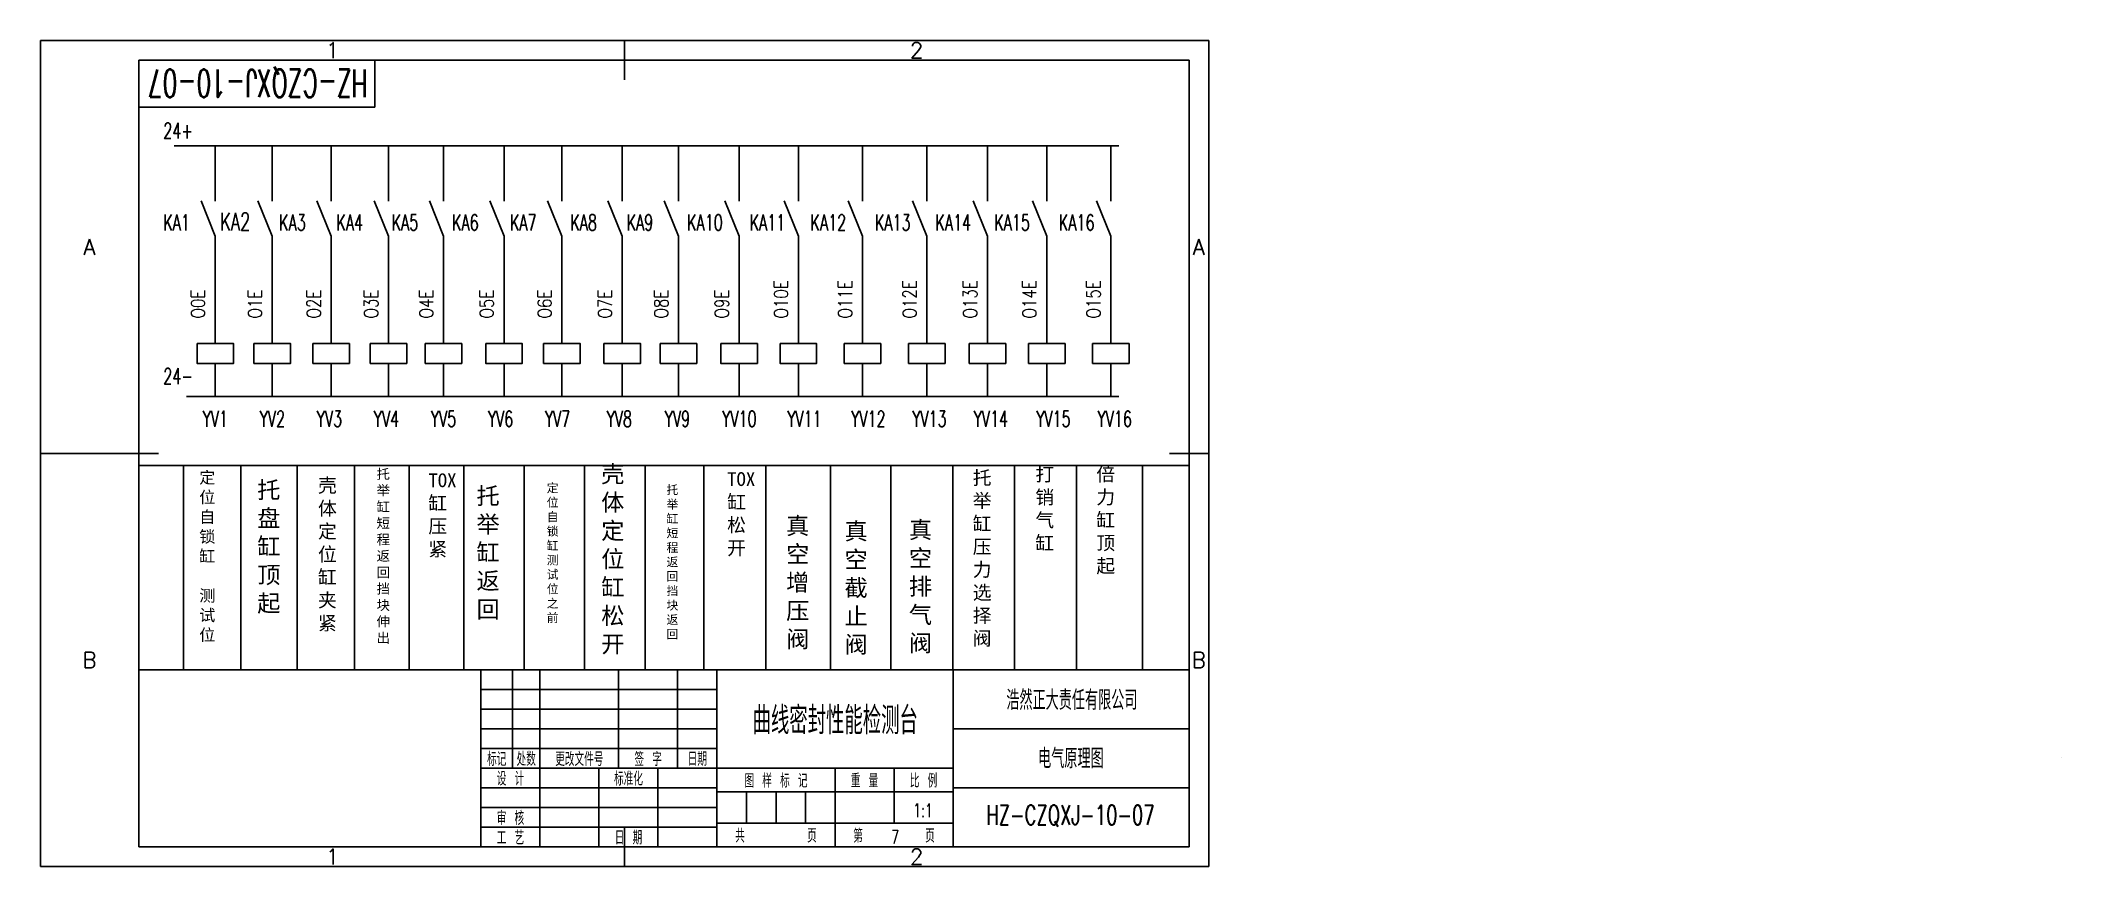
# Model space of a CAD drawing. Header units: millimetres. Extents: x -25 to 489, y -5 to 205.
import ezdxf
from ezdxf.enums import TextEntityAlignment as Align

# ---------------------------------------------------------------- set-up
doc = ezdxf.new("R2010")
doc.units = ezdxf.units.MM
doc.header["$LTSCALE"] = 10
for name, color, linetype in [('1轮廓实线层', 7, 'Continuous'), ('2', 92, 'Continuous'), ('2细线层', 4, 'Continuous'), ('6文字层', 3, 'Continuous'), ('图框层', 7, 'Continuous')]:
    doc.layers.add(name, color=color, linetype=linetype)
doc.styles.add('PC_TEXTSTYLE', font='txt.shx', dxfattribs={"width": 0.8, "bigfont": 'hzfs.shx'})

# ---------------------------------------------------------------- blocks, each defined once
blk = doc.blocks.new('PC_TITLE_BLOCK')
at = {"layer": '1轮廓实线层'}
for p, q in [((0, 45), (-180, 45)), ((-180, 0), (-180, 45)), ((-172, 20), (-172, 45)), ((-165, 20), (-165, 45)), ((-145, 20), (-145, 45)), ((-130, 20), (-130, 45)), ((-120, 0), (-120, 45)), ((-60, 30), (0, 30)), ((-180, 20), (-60, 20)), ((-165, 0), (-165, 20)), ((-150, 0), (-150, 20)), ((-135, 0), (-135, 20)), ((-60, 15), (0, 15)), ((-180, 0), (0, 0))]:
    blk.add_line(p, q, dxfattribs=at)
at = {"layer": '1轮廓实线层', "color": 7}
for p, q in [((-60, 0), (-60, 45)), ((-180, 25), (-120, 25))]:
    blk.add_line(p, q, dxfattribs=at)
at = {"layer": '2细线层'}
for p, q in [((-180, 40), (-120, 40)), ((-180, 35), (-120, 35)), ((-180, 30), (-120, 30)), ((-90, 0), (-90, 20)), ((-75, 6), (-75, 20)), ((-180, 15), (-120, 15)), ((-120, 14), (-60, 14)), ((-112.5, 6), (-112.5, 14)), ((-105, 6), (-105, 14)), ((-97.5, 6), (-97.5, 14)), ((-180, 10), (-120, 10)), ((-120, 6), (-60, 6)), ((-180, 5), (-120, 5))]:
    blk.add_line(p, q, dxfattribs=at)
at = {"layer": '图框层'}
blk.add_line((0, 0), (0, 45), dxfattribs=at)
at = {"layer": '6文字层', "style": 'PC_TEXTSTYLE', "width": 0.667}
for s, p in [('标记', (-176, 22.5)), ('处数', (-168.5, 22.5)), (' 更改文件号 ', (-155, 22.5)), (' 签 字 ', (-137.5, 22.5)), (' 日期 ', (-125, 22.5)), (' 设 计 ', (-172.5, 17.51)), (' 标准化 ', (-142.5, 17.51)), (' 图 样 标 记 ', (-105, 17)), (' 重 量 ', (-82.5, 17)), (' 比 例 ', (-67.5, 17)), (' 审 核 ', (-172.5, 7.5)), (' 工 艺 ', (-172.5, 2.5)), (' 日 期 ', (-142.5, 2.5)), ('共       页', (-105, 3)), ('第       页', (-75, 3))]:
    blk.add_text(s, height=3.5, dxfattribs=at).set_placement(p, align=Align.MIDDLE)
at = {"layer": '6文字层', "style": 'PC_TEXTSTYLE', "flags": 8}
for tag, height, width, p, p2 in [('产品名称或材料标记', 7, 0.675771, (-113.46, 28.64), (-66.42, 28.64)), ('企业名称', 5, 2.215212, (-54.29, 34.82), (-5.27, 34.82)), ('图样名称', 5, 2.237588, (-54.79, 19.98), (-5.27, 19.98)), ('标准化', 3.5, 1.137204, (-133.83, 15.37), (-120.75, 15.37)), ('重量', 3.5, 1.550325, (-88.46, 7.54), (-76.55, 7.54)), ('比例', 3.5, 1.526185, (-73.35, 7.54), (-61.93, 7.54)), ('图样代号', 5, 2.240461, (-54.79, 5.63), (-5.52, 5.63)), ('审核', 3.5, 1.738738, (-163.99, 5.37), (-150.63, 5.37)), ('工艺', 3.5, 1.786989, (-164.21, 0.37), (-150.89, 0.37)), ('日期', 3.5, 1.717904, (-133.83, 0.37), (-120.75, 0.37)), ('共几页', 3.5, 0.619588, (-108.07, 0.63), (-101.05, 0.63))]:
    blk.add_attdef(tag, text='', height=height, dxfattribs=dict(at, width=width)).set_placement(p, p2, align=Align.FIT)
at = {"layer": '6文字层', "style": 'PC_TEXTSTYLE', "width": 3.962018, "flags": 8}
blk.add_attdef('设计', text='', height=3.5, rotation=358.4644, dxfattribs=at).set_placement((-164.23, 15.37), (-150.37, 15), align=Align.FIT)
at = {"layer": '6文字层', "color": 3, "style": 'PC_TEXTSTYLE', "width": 0.628057, "flags": 8}
blk.add_attdef('第几页', text='', height=3.5, dxfattribs=at).set_placement((-78.29, 0.75), (-71.16, 0.75), align=Align.FIT)
at = {"layer": '6文字层', "ltscale": 10, "style": 'PC_TEXTSTYLE', "flags": 1}
blk.add_attdef('图纸张数', (-58.68, -0.49), '', height=2.5, dxfattribs=at)
blk = doc.blocks.new('PC_TYDH_BLOCK')
at = {"layer": '2细线层', "linetype": 'Continuous'}
for p in [(60, 0), (0, -12)]:
    blk.add_line(p, (60, -12), dxfattribs=at)
at = {"layer": '6文字层', "style": 'PC_TEXTSTYLE', "width": 1.815486}
blk.add_attdef('图样代号', text='', height=7, rotation=180, dxfattribs=at).set_placement((58.24, -2.4), (2.35, -2.4), align=Align.FIT)

msp = doc.modelspace()

# ---------------------------------------------------------------- linework, layer by layer
at = {"layer": '1轮廓实线层'}
for p, q in [((123.5, 205), (123.5, 195)), ((0, 0), (0, 200)), ((267, 200), (0, 200)), ((267, 200), (267, 0)), ((9, 178.17), (249.15, 178.17)), ((19.45, 178.17), (19.45, 164.13)), ((33.93, 178.17), (33.93, 164.13)), ((48.9, 178.17), (48.9, 164.13)), ((63.47, 178.17), (63.47, 164.13)), ((77.49, 178.17), (77.49, 164.13)), ((92.86, 178.17), (92.86, 164.13)), ((107.57, 178.17), (107.57, 164.13)), ((122.91, 178.17), (122.91, 164.13)), ((137.22, 178.17), (137.22, 164.13)), ((152.61, 178.17), (152.61, 164.13)), ((167.69, 178.17), (167.69, 164.13)), ((183.98, 178.17), (183.98, 164.13)), ((200.35, 178.17), (200.35, 164.13)), ((215.75, 178.17), (215.75, 164.13)), ((230.83, 178.17), (230.83, 164.13)), ((247.12, 178.17), (247.12, 164.13)), ((19.45, 155.27), (15.83, 164.22)), ((33.93, 155.27), (30.31, 164.22)), ((48.9, 155.27), (45.28, 164.22)), ((63.47, 155.27), (59.85, 164.22)), ((77.49, 155.27), (73.87, 164.22)), ((92.86, 155.27), (89.24, 164.22)), ((107.57, 155.27), (103.95, 164.22)), ((122.91, 155.27), (119.29, 164.22)), ((137.22, 155.27), (133.59, 164.22)), ((152.61, 155.27), (148.99, 164.22)), ((167.69, 155.27), (164.07, 164.22)), ((183.98, 155.27), (180.36, 164.22)), ((200.35, 155.27), (196.73, 164.22)), ((215.75, 155.27), (212.13, 164.22)), ((230.83, 155.27), (227.2, 164.22)), ((247.12, 155.27), (243.5, 164.22)), ((19.45, 155.27), (19.45, 127.94)), ((33.93, 155.27), (33.93, 127.94)), ((48.9, 155.27), (48.9, 127.94)), ((63.47, 155.27), (63.47, 127.94)), ((77.49, 155.27), (77.49, 127.94)), ((92.86, 155.27), (92.86, 127.94)), ((107.57, 155.27), (107.57, 127.94)), ((122.91, 155.27), (122.91, 127.94)), ((137.22, 155.27), (137.22, 127.94)), ((152.61, 155.27), (152.61, 127.94)), ((167.69, 155.27), (167.69, 127.94)), ((183.98, 155.27), (183.98, 127.94)), ((200.35, 155.27), (200.35, 127.94)), ((215.75, 155.27), (215.75, 127.94)), ((230.83, 155.27), (230.85, 127.94)), ((247.12, 155.27), (247.12, 127.94)), ((19.45, 122.88), (19.45, 114.47)), ((33.93, 122.88), (33.93, 114.47)), ((48.9, 122.88), (48.9, 114.47)), ((63.47, 122.88), (63.47, 114.47)), ((77.49, 122.88), (77.49, 114.47)), ((92.86, 122.88), (92.86, 114.47)), ((107.57, 122.88), (107.57, 114.47)), ((122.91, 122.88), (122.91, 114.47)), ((137.22, 122.88), (137.22, 114.47)), ((152.61, 122.88), (152.61, 114.47)), ((167.69, 122.88), (167.69, 114.47)), ((183.98, 122.88), (183.98, 114.47)), ((200.35, 122.88), (200.35, 114.47)), ((215.75, 122.88), (215.75, 114.47)), ((230.85, 122.88), (230.83, 114.47)), ((247.12, 122.88), (247.12, 114.47)), ((12.17, 114.47), (249.15, 114.47)), ((-25, 100), (5, 100)), ((272, 100), (262, 100)), ((0, 0), (267, 0)), ((123.5, -5), (123.5, 5))]:
    msp.add_line(p, q, dxfattribs=at)
for points in [[(14.81, 127.94), (24.1, 127.94), (24.1, 122.88), (14.81, 122.88)], [(29.29, 127.94), (38.58, 127.94), (38.58, 122.88), (29.29, 122.88)], [(44.26, 127.94), (53.55, 127.94), (53.55, 122.88), (44.26, 122.88)], [(58.83, 127.94), (68.11, 127.94), (68.11, 122.88), (58.83, 122.88)], [(72.85, 127.94), (82.13, 127.94), (82.13, 122.88), (72.85, 122.88)], [(88.22, 127.94), (97.51, 127.94), (97.51, 122.88), (88.22, 122.88)], [(102.93, 127.94), (112.22, 127.94), (112.22, 122.88), (102.93, 122.88)], [(118.27, 127.94), (127.56, 127.94), (127.56, 122.88), (118.27, 122.88)], [(132.57, 127.94), (141.86, 127.94), (141.86, 122.88), (132.57, 122.88)], [(147.97, 127.94), (157.26, 127.94), (157.26, 122.88), (147.97, 122.88)], [(163.05, 127.94), (172.33, 127.94), (172.33, 122.88), (163.05, 122.88)], [(179.34, 127.94), (188.63, 127.94), (188.63, 122.88), (179.34, 122.88)], [(195.71, 127.94), (205, 127.94), (205, 122.88), (195.71, 122.88)], [(211.11, 127.94), (220.39, 127.94), (220.39, 122.88), (211.11, 122.88)], [(226.21, 127.94), (235.49, 127.94), (235.49, 122.88), (226.21, 122.88)], [(242.48, 127.94), (251.76, 127.94), (251.76, 122.88), (242.48, 122.88)]]:
    msp.add_lwpolyline(points, close=True, dxfattribs=at)
at = {"layer": '2'}
msp.add_line((488.82, 22.72), (488.82, 22.72), dxfattribs=at)
at = {"layer": '2细线层'}
for p, q in [((-25, -5), (-25, 205)), ((272, 205), (-25, 205)), ((-25, 205), (-25, 200)), ((123.5, 205), (123.5, 200)), ((272, 205), (272, -5)), ((-25, 100), (0, 100)), ((272, 100), (267, 100)), ((-25, -5), (-25, 0)), ((123.5, -5), (123.5, 0)), ((-25, -5), (272, -5)), ((-25, -5), (0, -5)), ((272, -5), (267, -5))]:
    msp.add_line(p, q, dxfattribs=at)
at = {"layer": '6文字层'}
for p, q in [((0, 96.93), (267, 96.93)), ((11.37, 96.93), (11.37, 45)), ((25.99, 96.93), (25.99, 45)), ((40.25, 96.93), (40.25, 45)), ((54.87, 96.93), (54.87, 45)), ((68.76, 96.93), (68.76, 45)), ((82.65, 96.93), (82.65, 45)), ((98, 96.93), (98, 45)), ((113.35, 96.93), (113.35, 45)), ((128.7, 96.93), (128.7, 45)), ((143.69, 96.93), (143.69, 45)), ((159.41, 96.93), (159.41, 45)), ((175.86, 96.93), (175.86, 45)), ((191.21, 96.93), (191.21, 45)), ((206.93, 96.93), (206.93, 45)), ((222.64, 96.93), (222.64, 45)), ((238.36, 96.93), (238.36, 45)), ((255.17, 96.93), (255.17, 45)), ((87, 45), (0, 45))]:
    msp.add_line(p, q, dxfattribs=at)

# ---------------------------------------------------------------- block references
at = {"layer": '图框层'}
ref = msp.add_blockref('PC_TYDH_BLOCK', (0, 200), dxfattribs=at)
ref.add_attrib('图样代号', 'HZ-CZQXJ-10-07', dxfattribs={"layer": '6文字层', "height": 7, "rotation": 180, "style": 'PC_TEXTSTYLE', "width": 0.614214}).set_placement((58.24, 197.6), (2.35, 197.6), align=Align.FIT)
ref = msp.add_blockref('PC_TITLE_BLOCK', (267, 0), dxfattribs=at)
ref.add_attrib('产品名称或材料标记', '曲线密封性能检测台', dxfattribs={"layer": '6文字层', "height": 7, "style": 'PC_TEXTSTYLE', "width": 0.667}).set_placement((177.06, 28.64), align=Align.CENTER)
ref.add_attrib('图样名称', '电气原理图', dxfattribs={"layer": '6文字层', "height": 5, "style": 'PC_TEXTSTYLE', "width": 0.667}).set_placement((236.97, 19.98), align=Align.CENTER)
ref.add_attrib('企业名称', '浩然正大责任有限公司', dxfattribs={"layer": '6文字层', "height": 5, "style": 'PC_TEXTSTYLE', "width": 0.667}).set_placement((237.22, 34.82), align=Align.CENTER)
ref.add_attrib('图样代号', 'HZ-CZQXJ-10-07', dxfattribs={"layer": '6文字层', "height": 5, "style": 'PC_TEXTSTYLE', "width": 0.667}).set_placement((236.85, 5.63), align=Align.CENTER)
ref.add_attrib('比例', '1:1', dxfattribs={"layer": '6文字层', "height": 3.5, "style": 'PC_TEXTSTYLE', "width": 0.667}).set_placement((199.36, 7.54), align=Align.CENTER)
ref.add_attrib('第几页', '7', dxfattribs={"layer": '6文字层', "color": 3, "height": 3.5, "style": 'PC_TEXTSTYLE', "width": 0.667}).set_placement((192.28, 0.75), align=Align.CENTER)

# ---------------------------------------------------------------- texts
at = {"layer": '2', "attachment_point": 1}
for s, insert, char_height, width in [('{\\fSimSun|b0|i0|c134|p6;定位自锁缸\\P\\P测试位}', (15.38, 95.39), 3, 1.4315), ('{\\fSimSun|b0|i0|c134|p6;托盘缸顶起}', (30.12, 92.91), 4.32, 1.4315), ('{\\fSimSun|b0|i0|c134|p6;壳体定位缸夹紧}', (45.57, 93.64), 3.5, 1.4314), ('{\\fSimSun|b0|i0|c134|p6;托举缸短程返回挡块伸出}', (60.46, 96.05), 2.5, 1.4314), ('{\\fSimSun|b0|i0|c134|p6;TOX缸压紧}', (73.63, 94.94), 3.5, 1.4314), ('{\\fSimSun|b0|i0|c134|p6;定位自锁缸 \\P测试位之前}', (103.71, 92.32), 2.2, 1.4315), ('{\\fSimSun|b0|i0|c134|p6;壳体定位缸松开}', (117.57, 96.95), 4.32, 1.4315), ('{\\fSimSun|b0|i0|c134|p6;TOX缸松开}', (149.58, 95.25), 3.5, 1.4314), ('{\\fSimSun|b0|i0|c134|p6;托举缸压力选择阀}', (212.02, 95.58), 3.5, 1.4314), ('{\\fSimSun|b0|i0|c134|p6;打销气缸}', (227.94, 96.48), 3.5, 1.4315), ('{\\fSimSun|b0|i0|c134|p6;倍力缸顶起}', (243.44, 96.51), 3.5, 1.4315), ('{\\fSimSun|b0|i0|c134|p6;托举缸返回}', (85.86, 91.39), 4.32, 1.4315), ('{\\fSimSun|b0|i0|c134|p6;托举缸短程返回挡块返回}', (134.17, 91.84), 2.2, 1.4314), ('{\\fSimSun|b0|i0|c134|p54;真空增压阀}', (164.57, 83.79), 4.32, 1.4315), ('{\\fSimSun|b0|i0|c134|p54;真空截止阀}', (179.42, 82.42), 4.32, 1.4315), ('{\\fSimSun|b0|i0|c134|p54;真空排气阀}', (195.78, 82.77), 4.32, 1.4315)]:
    msp.add_mtext(s, dxfattribs=dict(at, insert=insert, char_height=char_height, width=width))
at = {"layer": '6文字层', "style": 'PC_TEXTSTYLE'}
for s, p in [('1', (49.25, 202.5)), ('2', (197.75, 202.5)), ('A', (-12.5, 152.5)), ('A', (269.5, 152.5)), ('B', (-12.5, 47.5)), ('B', (269.5, 47.5)), ('1', (49.25, -2.5)), ('2', (197.75, -2.5))]:
    msp.add_text(s, height=4, dxfattribs=at).set_placement(p, align=Align.MIDDLE)
at = {"layer": '6文字层', "style": 'PC_TEXTSTYLE', "width": 0.67}
for s, height, p in [('24+', 4, (6.24, 180.05)), ('KA1', 4, (6.24, 156.71)), ('KA2', 4.5, (20.72, 156.71)), ('KA3', 4, (35.69, 156.71)), ('KA4', 4, (50.26, 156.71)), ('KA5', 4, (64.28, 156.71)), ('KA6', 4, (79.65, 156.71)), ('KA7', 4, (94.36, 156.71)), ('KA8', 4, (109.7, 156.71)), ('KA9', 4, (124.01, 156.71)), ('KA10', 4, (139.4, 156.71)), ('KA11', 4, (155.29, 156.71)), ('KA12', 4, (170.77, 156.71)), ('KA13', 4, (187.14, 156.71)), ('KA14', 4, (202.54, 156.71)), ('KA15', 4, (217.49, 156.71)), ('KA16', 4, (233.91, 156.71)), ('24-', 4, (6.24, 117.66)), ('YV1', 4, (16.27, 106.81)), ('YV2', 4, (30.77, 106.81)), ('YV3', 4, (45.27, 106.81)), ('YV4', 4, (59.77, 106.81)), ('YV5', 4, (74.27, 106.81)), ('YV6', 4, (88.77, 106.81)), ('YV7', 4, (103.27, 106.81)), ('YV8', 4, (118.95, 106.81)), ('YV9', 4, (133.74, 106.81)), ('YV10', 4, (148.33, 106.81)), ('YV11', 4, (164.89, 106.81)), ('YV12', 4, (181.13, 106.81)), ('YV13', 4, (196.65, 106.81)), ('YV14', 4, (212.28, 106.81)), ('YV15', 4, (228.18, 106.81)), ('YV16', 4, (243.75, 106.81))]:
    msp.add_text(s, height=height, dxfattribs=at).set_placement(p)
at = {"layer": '6文字层', "style": 'PC_TEXTSTYLE', "width": 0.8}
for s, p in [('O0E', (16.81, 134.33)), ('O1E', (31.29, 134.33)), ('O2E', (46.26, 134.33)), ('O3E', (60.82, 134.33)), ('O4E', (74.84, 134.33)), ('O5E', (90.22, 134.33)), ('O6E', (104.93, 134.33)), ('O7E', (120.27, 134.33)), ('O8E', (134.57, 134.33)), ('O9E', (149.97, 134.33)), ('O10E', (165.05, 134.33)), ('O11E', (181.34, 134.33)), ('O12E', (197.71, 134.33)), ('O13E', (213.1, 134.33)), ('O14E', (228.18, 134.33)), ('O15E', (244.47, 134.33))]:
    msp.add_text(s, height=3.5, rotation=90, dxfattribs=at).set_placement(p)

doc.saveas('drawing.dxf')
